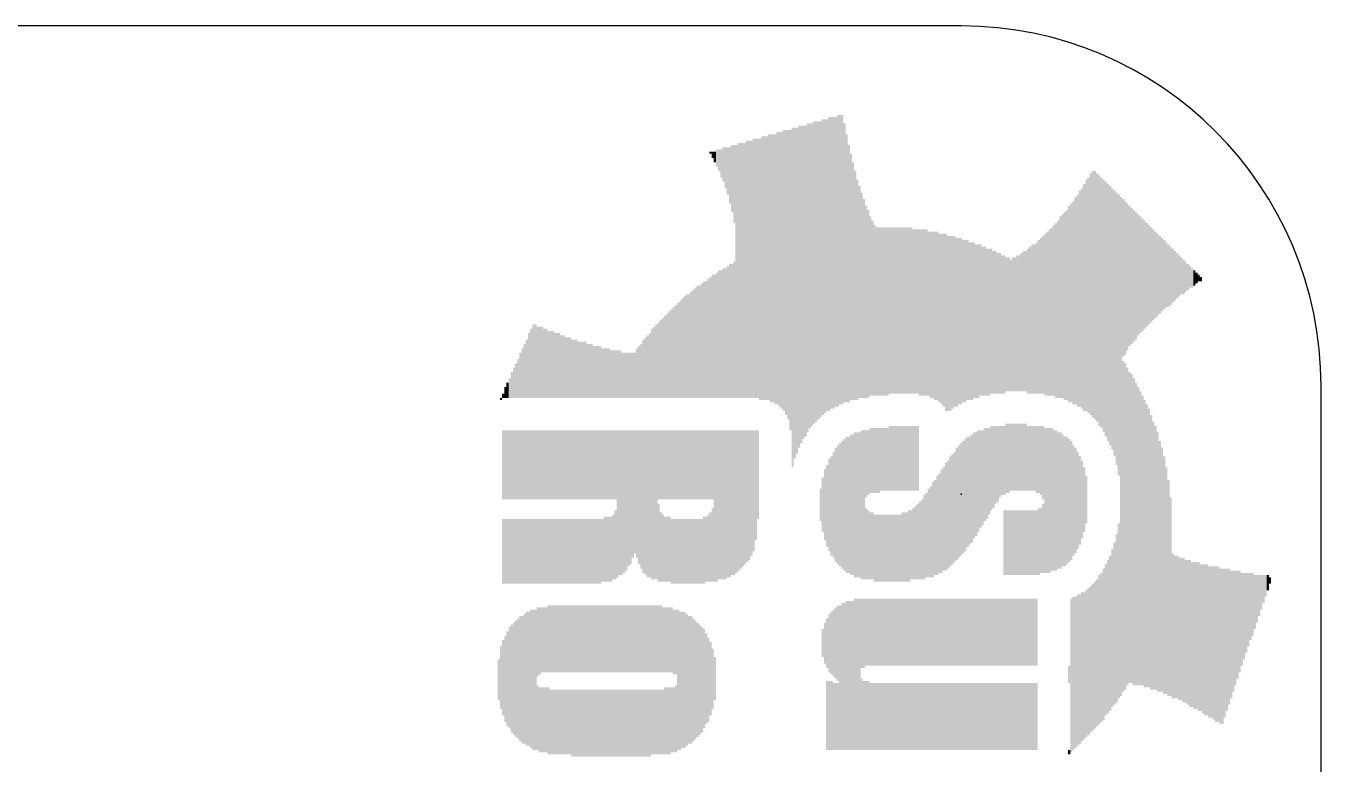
# Model space of a CAD drawing. Extents: x 0.03 to 1.48, y 0 to 0.8.
# Drawn here: x 1.1202 to 1.48, y 0.595 to 0.8 of the extents above; entities that cross this region are included whole.
import ezdxf

# ---------------------------------------------------------------- set-up
doc = ezdxf.new("R2010")
doc.units = 0
for name, color, linetype in [('20', 53, 'CONTINUOUS'), ('21', 7, 'CONTINUOUS'), ('23', 53, 'CONTINUOUS')]:
    doc.layers.add(name, color=color, linetype=linetype)

# ---------------------------------------------------------------- blocks, each defined once
blk = doc.blocks.new('RECT')
blk.add_solid([(-0.5, -0.5), (0.5, -0.5), (-0.5, 0.5), (0.5, 0.5)])

msp = doc.modelspace()

# ---------------------------------------------------------------- linework, layer by layer
at = {"layer": '20'}
for p, q in [((1.38, 0.8), (0.13, 0.8)), ((1.48, 0.1), (1.48, 0.7))]:
    msp.add_line(p, q, dxfattribs=at)
msp.add_arc((1.38, 0.7), 0.1, 0, 90, dxfattribs=at)
at = {"layer": '23'}
msp.add_point((1.38, 0.67), dxfattribs=at)

# ---------------------------------------------------------------- block references
at = {"layer": '21', "yscale": 0.0006, "rotation": 270}
for p, xscale in [((1.3392, 0.7315), 0.084), ((1.3398, 0.7318), 0.0834), ((1.3404, 0.7321), 0.0828), ((1.341, 0.7324), 0.0822), ((1.3416, 0.733), 0.0822), ((1.3422, 0.7333), 0.0816), ((1.3428, 0.7336), 0.081), ((1.3434, 0.7339), 0.0816), ((1.344, 0.7342), 0.081), ((1.3446, 0.7342), 0.081), ((1.3452, 0.7345), 0.0804), ((1.3458, 0.7348), 0.081), ((1.3464, 0.7351), 0.0804), ((1.347, 0.7351), 0.0804), ((1.3266, 0.733), 0.0738), ((1.3272, 0.7327), 0.0744), ((1.3278, 0.7327), 0.0744), ((1.3284, 0.7324), 0.075), ((1.329, 0.7327), 0.0756), ((1.3296, 0.7324), 0.0762), ((1.3302, 0.7321), 0.0768), ((1.3308, 0.7321), 0.078), ((1.3314, 0.7315), 0.0792), ((1.332, 0.7309), 0.0804), ((1.3326, 0.7294), 0.0834), ((1.3332, 0.7246), 0.0942), ((1.3338, 0.7258), 0.0918), ((1.3344, 0.7264), 0.0906), ((1.335, 0.7276), 0.0894), ((1.3356, 0.7282), 0.0882), ((1.3362, 0.7288), 0.087), ((1.3368, 0.7291), 0.0864), ((1.3374, 0.73), 0.0858), ((1.338, 0.7306), 0.0846), ((1.3386, 0.7309), 0.084), ((1.3476, 0.7342), 0.0774), ((1.3482, 0.7327), 0.0744), ((1.3164, 0.7576), 0.0186), ((1.317, 0.7561), 0.0216), ((1.3176, 0.7318), 0.0702), ((1.3182, 0.7321), 0.0708), ((1.3188, 0.7321), 0.0708), ((1.3194, 0.7321), 0.0708), ((1.32, 0.7321), 0.0708), ((1.3206, 0.7324), 0.0714), ((1.3212, 0.7324), 0.0714), ((1.3218, 0.7324), 0.0714), ((1.3224, 0.7327), 0.072), ((1.323, 0.7327), 0.072), ((1.3236, 0.7327), 0.072), ((1.3242, 0.7324), 0.0726), ((1.3248, 0.7327), 0.0732), ((1.3254, 0.7327), 0.0732), ((1.326, 0.7327), 0.0732), ((1.3488, 0.7312), 0.0714), ((1.3104, 0.7648), 0.0006), ((1.311, 0.7642), 0.0018), ((1.3116, 0.7636), 0.003), ((1.3122, 0.7633), 0.0048), ((1.3128, 0.7627), 0.006), ((1.3134, 0.7618), 0.0078), ((1.314, 0.7615), 0.0096), ((1.3146, 0.7606), 0.0114), ((1.3152, 0.7597), 0.0132), ((1.3158, 0.7585), 0.0156), ((1.3494, 0.7303), 0.0684), ((1.35, 0.7291), 0.066), ((1.3506, 0.7279), 0.0636), ((1.4166, 0.7255), 0.0684), ((1.4172, 0.7252), 0.069), ((1.3512, 0.7267), 0.0612), ((1.4142, 0.7246), 0.063), ((1.4148, 0.7252), 0.0642), ((1.4154, 0.7252), 0.0654), ((1.416, 0.7255), 0.0672), ((1.4178, 0.7246), 0.069), ((1.4184, 0.7237), 0.0696), ((1.419, 0.7231), 0.0696), ((1.4196, 0.7222), 0.0702), ((1.4202, 0.7213), 0.0708), ((1.4208, 0.7204), 0.0714), ((1.3518, 0.7261), 0.0588), ((1.3524, 0.7252), 0.057), ((1.4118, 0.7237), 0.0576), ((1.4124, 0.7237), 0.0588), ((1.413, 0.7243), 0.06), ((1.4136, 0.7243), 0.0612), ((1.4214, 0.7195), 0.072), ((1.422, 0.7186), 0.0726), ((1.4226, 0.7174), 0.0738), ((1.4232, 0.7159), 0.0756), ((1.4238, 0.7141), 0.078), ((1.4244, 0.6832), 0.1386), ((1.353, 0.7243), 0.0552), ((1.3536, 0.7234), 0.0534), ((1.3542, 0.7228), 0.0522), ((1.4094, 0.7225), 0.0528), ((1.41, 0.7228), 0.0546), ((1.4106, 0.7231), 0.0552), ((1.4112, 0.7231), 0.0564), ((1.425, 0.73), 0.0438), ((1.4256, 0.73), 0.0426), ((1.4262, 0.7303), 0.0408), ((1.4268, 0.7306), 0.039), ((1.4274, 0.7306), 0.0378), ((1.428, 0.7306), 0.0366), ((1.3548, 0.7222), 0.0498), ((1.3554, 0.7216), 0.0486), ((1.4064, 0.721), 0.0486), ((1.407, 0.7213), 0.0492), ((1.4076, 0.7219), 0.0504), ((1.4082, 0.7222), 0.051), ((1.4088, 0.7222), 0.0522), ((1.4286, 0.7306), 0.0354), ((1.4292, 0.7309), 0.0336), ((1.4298, 0.7309), 0.0324), ((1.4304, 0.7309), 0.0312), ((1.431, 0.7309), 0.03), ((1.4316, 0.7309), 0.0288), ((1.356, 0.721), 0.0474), ((1.3566, 0.7207), 0.0468), ((1.3572, 0.7207), 0.0468), ((1.3578, 0.7207), 0.0468), ((1.3584, 0.7207), 0.0468), ((1.359, 0.7207), 0.0468), ((1.3596, 0.7207), 0.0468), ((1.3602, 0.721), 0.0462), ((1.3608, 0.721), 0.0462), ((1.3614, 0.721), 0.0462), ((1.362, 0.721), 0.0462), ((1.3626, 0.721), 0.0462), ((1.3632, 0.721), 0.0462), ((1.3638, 0.721), 0.0462), ((1.3644, 0.721), 0.0462), ((1.365, 0.721), 0.0462), ((1.3656, 0.721), 0.0462), ((1.3662, 0.721), 0.0462), ((1.3668, 0.7207), 0.0456), ((1.3674, 0.7207), 0.0456), ((1.368, 0.7207), 0.0456), ((1.3686, 0.7204), 0.0462), ((1.3692, 0.7204), 0.0462), ((1.3698, 0.7204), 0.0462), ((1.3704, 0.7204), 0.0462), ((1.371, 0.7201), 0.0456), ((1.3716, 0.7198), 0.0462), ((1.3722, 0.7198), 0.0462), ((1.3728, 0.7195), 0.0468), ((1.3734, 0.7195), 0.0468), ((1.374, 0.7189), 0.0468), ((1.3746, 0.7186), 0.0474), ((1.3752, 0.7183), 0.048), ((1.3758, 0.7177), 0.0492), ((1.3764, 0.7174), 0.0486), ((1.377, 0.7174), 0.0486), ((1.3776, 0.7177), 0.048), ((1.3782, 0.718), 0.0474), ((1.4028, 0.7198), 0.0438), ((1.4034, 0.7198), 0.045), ((1.404, 0.7201), 0.0456), ((1.4046, 0.7204), 0.0462), ((1.4052, 0.7207), 0.0468), ((1.4058, 0.721), 0.0474), ((1.4322, 0.7309), 0.0276), ((1.4328, 0.7309), 0.0264), ((1.4334, 0.7309), 0.0252), ((1.434, 0.7309), 0.024), ((1.4346, 0.7309), 0.0228), ((1.4352, 0.7309), 0.0216), ((1.3788, 0.7177), 0.0468), ((1.3794, 0.718), 0.0462), ((1.38, 0.718), 0.0462), ((1.3806, 0.718), 0.045), ((1.3812, 0.718), 0.045), ((1.3818, 0.7183), 0.0444), ((1.3824, 0.718), 0.0438), ((1.383, 0.718), 0.0438), ((1.3836, 0.7183), 0.0432), ((1.3842, 0.718), 0.0426), ((1.3848, 0.718), 0.0426), ((1.3854, 0.7183), 0.042), ((1.386, 0.718), 0.0414), ((1.3866, 0.718), 0.0414), ((1.3872, 0.7177), 0.0408), ((1.3878, 0.7177), 0.0408), ((1.3884, 0.718), 0.0402), ((1.3986, 0.718), 0.0402), ((1.3992, 0.7183), 0.0408), ((1.3998, 0.7186), 0.0414), ((1.4004, 0.7186), 0.0414), ((1.401, 0.7189), 0.042), ((1.4016, 0.7192), 0.0426), ((1.4022, 0.7195), 0.0432), ((1.4358, 0.7309), 0.0204), ((1.4364, 0.7309), 0.0192), ((1.437, 0.7309), 0.018), ((1.4376, 0.7306), 0.0174), ((1.4382, 0.7306), 0.0162), ((1.4388, 0.7306), 0.015), ((1.317, 0.7156), 0.0378), ((1.389, 0.7177), 0.0396), ((1.3896, 0.7177), 0.0396), ((1.3902, 0.7174), 0.039), ((1.3908, 0.7174), 0.039), ((1.3914, 0.7171), 0.0384), ((1.392, 0.7171), 0.0384), ((1.3926, 0.7171), 0.0372), ((1.3932, 0.7171), 0.0372), ((1.3938, 0.7168), 0.0366), ((1.3944, 0.7171), 0.0372), ((1.395, 0.7171), 0.0372), ((1.3956, 0.7174), 0.0378), ((1.3962, 0.7174), 0.0378), ((1.3968, 0.7177), 0.0384), ((1.3974, 0.718), 0.039), ((1.398, 0.718), 0.039), ((1.4394, 0.7306), 0.0138), ((1.44, 0.7306), 0.0126), ((1.4406, 0.7306), 0.0114), ((1.4412, 0.7306), 0.0102), ((1.4418, 0.7303), 0.0096), ((1.4424, 0.7303), 0.0084), ((1.311, 0.7138), 0.0342), ((1.3116, 0.7138), 0.0342), ((1.3122, 0.7141), 0.0348), ((1.3128, 0.7144), 0.0354), ((1.3134, 0.7144), 0.0354), ((1.314, 0.7147), 0.036), ((1.3146, 0.7147), 0.036), ((1.3152, 0.715), 0.0366), ((1.3158, 0.7153), 0.0372), ((1.3164, 0.7153), 0.0372), ((1.443, 0.7303), 0.0072), ((1.4436, 0.7303), 0.006), ((1.4442, 0.73), 0.0054), ((1.4448, 0.73), 0.0042), ((1.4454, 0.73), 0.003), ((1.446, 0.73), 0.0018), ((1.3062, 0.712), 0.0306), ((1.3068, 0.7123), 0.0312), ((1.3074, 0.7123), 0.0312), ((1.308, 0.7126), 0.0318), ((1.3086, 0.7129), 0.0324), ((1.3092, 0.7129), 0.0324), ((1.3098, 0.7132), 0.033), ((1.3104, 0.7135), 0.0336), ((1.4466, 0.7297), 0.0012), ((1.302, 0.7102), 0.027), ((1.3026, 0.7105), 0.0276), ((1.3032, 0.7108), 0.0282), ((1.3038, 0.7111), 0.0288), ((1.3044, 0.7111), 0.0288), ((1.305, 0.7114), 0.0294), ((1.3056, 0.7117), 0.03), ((1.2984, 0.7084), 0.0234), ((1.299, 0.7087), 0.024), ((1.2996, 0.709), 0.0246), ((1.3002, 0.7093), 0.0252), ((1.3008, 0.7096), 0.0258), ((1.3014, 0.7099), 0.0264), ((1.2612, 0.7069), 0.0204), ((1.2618, 0.7069), 0.0204), ((1.2624, 0.7066), 0.0198), ((1.263, 0.7066), 0.0198), ((1.2636, 0.7066), 0.0198), ((1.2948, 0.7066), 0.0198), ((1.2954, 0.7069), 0.0204), ((1.296, 0.7072), 0.021), ((1.2966, 0.7075), 0.0216), ((1.2972, 0.7078), 0.0222), ((1.2978, 0.7081), 0.0228), ((1.2594, 0.7048), 0.0162), ((1.26, 0.7057), 0.018), ((1.2606, 0.7063), 0.0192), ((1.2642, 0.7063), 0.0192), ((1.2648, 0.7063), 0.0192), ((1.2654, 0.706), 0.0186), ((1.266, 0.706), 0.0186), ((1.2666, 0.706), 0.0186), ((1.2672, 0.7057), 0.018), ((1.2678, 0.7057), 0.018), ((1.2684, 0.7057), 0.018), ((1.269, 0.7054), 0.0174), ((1.2696, 0.7054), 0.0174), ((1.2702, 0.7051), 0.0168), ((1.2708, 0.7051), 0.0168), ((1.2714, 0.7051), 0.0168), ((1.272, 0.7048), 0.0162), ((1.2726, 0.7048), 0.0162), ((1.2732, 0.7048), 0.0162), ((1.2918, 0.7048), 0.0162), ((1.2924, 0.7051), 0.0168), ((1.293, 0.7054), 0.0174), ((1.2936, 0.7057), 0.018), ((1.2942, 0.7063), 0.0192), ((1.2576, 0.703), 0.0126), ((1.2582, 0.7036), 0.0138), ((1.2588, 0.7042), 0.015), ((1.2738, 0.7045), 0.0156), ((1.2744, 0.7045), 0.0156), ((1.275, 0.7045), 0.0156), ((1.2756, 0.7045), 0.0156), ((1.2762, 0.7042), 0.015), ((1.2768, 0.7042), 0.015), ((1.2774, 0.7042), 0.015), ((1.278, 0.7039), 0.0144), ((1.2786, 0.7039), 0.0144), ((1.2792, 0.7039), 0.0144), ((1.2798, 0.7039), 0.0144), ((1.2804, 0.7036), 0.0138), ((1.281, 0.7036), 0.0138), ((1.2816, 0.7036), 0.0138), ((1.2822, 0.7036), 0.0138), ((1.2828, 0.7033), 0.0132), ((1.2834, 0.7033), 0.0132), ((1.284, 0.7033), 0.0132), ((1.2846, 0.7033), 0.0132), ((1.2852, 0.7033), 0.0132), ((1.2858, 0.703), 0.0126), ((1.2864, 0.703), 0.0126), ((1.287, 0.703), 0.0126), ((1.2876, 0.703), 0.0126), ((1.2882, 0.703), 0.0126), ((1.2888, 0.703), 0.0126), ((1.2894, 0.703), 0.0126), ((1.29, 0.7036), 0.0138), ((1.2906, 0.7039), 0.0144), ((1.2912, 0.7042), 0.015), ((1.2564, 0.7015), 0.0096), ((1.257, 0.7021), 0.0108), ((1.425, 0.661), 0.0918), ((1.4256, 0.661), 0.0906), ((1.2546, 0.6994), 0.0054), ((1.2552, 0.7003), 0.0072), ((1.2558, 0.7009), 0.0084), ((1.4262, 0.661), 0.0882), ((1.4268, 0.6607), 0.0864), ((1.4274, 0.6604), 0.0858), ((1.428, 0.6595), 0.0852), ((1.2534, 0.6982), 0.003), ((1.254, 0.6988), 0.0042), ((1.4286, 0.6589), 0.084), ((1.4292, 0.6583), 0.0828), ((1.4298, 0.6577), 0.0816), ((1.2522, 0.6964), 0.0006), ((1.2528, 0.6973), 0.0012), ((1.4304, 0.6571), 0.0804), ((1.431, 0.6562), 0.0798), ((1.4316, 0.6556), 0.0786), ((1.4322, 0.655), 0.0774), ((1.4328, 0.6538), 0.0762), ((1.2528, 0.6781), 0.0192), ((1.2534, 0.6781), 0.0192), ((1.254, 0.6781), 0.0192), ((1.2546, 0.6781), 0.0192), ((1.2552, 0.6781), 0.0192), ((1.2558, 0.6781), 0.0192), ((1.2564, 0.6781), 0.0192), ((1.257, 0.6781), 0.0192), ((1.2576, 0.6781), 0.0192), ((1.2582, 0.6781), 0.0192), ((1.2588, 0.6781), 0.0192), ((1.2594, 0.6781), 0.0192), ((1.26, 0.6781), 0.0192), ((1.2606, 0.6781), 0.0192), ((1.2612, 0.6781), 0.0192), ((1.2618, 0.6781), 0.0192), ((1.2624, 0.6781), 0.0192), ((1.263, 0.6781), 0.0192), ((1.2636, 0.6781), 0.0192), ((1.2642, 0.6781), 0.0192), ((1.2648, 0.6781), 0.0192), ((1.2654, 0.6781), 0.0192), ((1.266, 0.6781), 0.0192), ((1.2666, 0.6781), 0.0192), ((1.2672, 0.6781), 0.0192), ((1.2678, 0.6781), 0.0192), ((1.2684, 0.6781), 0.0192), ((1.269, 0.6781), 0.0192), ((1.2696, 0.6781), 0.0192), ((1.2702, 0.6781), 0.0192), ((1.2708, 0.6781), 0.0192), ((1.2714, 0.6781), 0.0192), ((1.272, 0.6781), 0.0192), ((1.2726, 0.6781), 0.0192), ((1.2732, 0.6781), 0.0192), ((1.2738, 0.6781), 0.0192), ((1.2744, 0.6781), 0.0192), ((1.275, 0.6781), 0.0192), ((1.2756, 0.6781), 0.0192), ((1.2762, 0.6781), 0.0192), ((1.2768, 0.6781), 0.0192), ((1.2774, 0.6781), 0.0192), ((1.278, 0.6781), 0.0192), ((1.2786, 0.6781), 0.0192), ((1.2792, 0.6781), 0.0192), ((1.2798, 0.6781), 0.0192), ((1.2804, 0.6781), 0.0192), ((1.281, 0.6781), 0.0192), ((1.2816, 0.6781), 0.0192), ((1.2822, 0.6781), 0.0192), ((1.2828, 0.6781), 0.0192), ((1.2834, 0.6781), 0.0192), ((1.284, 0.6781), 0.0192), ((1.2846, 0.6673), 0.0408), ((1.2852, 0.6676), 0.0402), ((1.2858, 0.6676), 0.0402), ((1.2864, 0.6679), 0.0396), ((1.287, 0.6682), 0.039), ((1.2876, 0.6688), 0.0378), ((1.2882, 0.6691), 0.0372), ((1.2888, 0.67), 0.0354), ((1.2894, 0.6706), 0.0342), ((1.29, 0.67), 0.0354), ((1.2906, 0.6691), 0.0372), ((1.2912, 0.6685), 0.0384), ((1.2918, 0.6679), 0.0396), ((1.2924, 0.6676), 0.0402), ((1.293, 0.6673), 0.0408), ((1.2936, 0.6673), 0.0408), ((1.2942, 0.667), 0.0414), ((1.2948, 0.667), 0.0414), ((1.2954, 0.667), 0.0414), ((1.296, 0.6781), 0.0192), ((1.2966, 0.6781), 0.0192), ((1.2972, 0.6781), 0.0192), ((1.2978, 0.6781), 0.0192), ((1.2984, 0.6781), 0.0192), ((1.299, 0.6781), 0.0192), ((1.2996, 0.6781), 0.0192), ((1.3002, 0.6781), 0.0192), ((1.3008, 0.6781), 0.0192), ((1.3014, 0.6781), 0.0192), ((1.302, 0.6781), 0.0192), ((1.3026, 0.6781), 0.0192), ((1.3032, 0.6781), 0.0192), ((1.3038, 0.6781), 0.0192), ((1.3044, 0.6781), 0.0192), ((1.305, 0.6781), 0.0192), ((1.3056, 0.6781), 0.0192), ((1.3062, 0.6781), 0.0192), ((1.3068, 0.6781), 0.0192), ((1.3074, 0.6781), 0.0192), ((1.308, 0.6781), 0.0192), ((1.3086, 0.6781), 0.0192), ((1.3092, 0.6781), 0.0192), ((1.3098, 0.6781), 0.0192), ((1.3104, 0.6781), 0.0192), ((1.311, 0.6781), 0.0192), ((1.3116, 0.6667), 0.042), ((1.3122, 0.6667), 0.042), ((1.3128, 0.667), 0.0414), ((1.3134, 0.667), 0.0414), ((1.314, 0.667), 0.0414), ((1.3146, 0.667), 0.0414), ((1.3152, 0.6673), 0.0408), ((1.3158, 0.6673), 0.0408), ((1.3164, 0.6676), 0.0402), ((1.317, 0.6676), 0.0402), ((1.3176, 0.6679), 0.0396), ((1.3182, 0.6682), 0.039), ((1.3188, 0.6685), 0.0384), ((1.3194, 0.6688), 0.0378), ((1.32, 0.6691), 0.0372), ((1.3206, 0.6694), 0.0366), ((1.3212, 0.6697), 0.036), ((1.3218, 0.6703), 0.0348), ((1.3224, 0.6709), 0.0336), ((1.323, 0.6724), 0.0306), ((1.3236, 0.6754), 0.0246), ((1.3524, 0.667), 0.0414), ((1.353, 0.667), 0.0414), ((1.3536, 0.6784), 0.0186), ((1.3542, 0.6787), 0.018), ((1.3548, 0.6793), 0.018), ((1.3554, 0.6793), 0.018), ((1.356, 0.6793), 0.018), ((1.3566, 0.6793), 0.018), ((1.3572, 0.6793), 0.018), ((1.3578, 0.6796), 0.0174), ((1.3584, 0.6796), 0.0174), ((1.359, 0.6796), 0.0174), ((1.3596, 0.6796), 0.0174), ((1.3602, 0.6799), 0.018), ((1.3608, 0.6799), 0.018), ((1.3614, 0.6799), 0.018), ((1.362, 0.6799), 0.018), ((1.3626, 0.6799), 0.018), ((1.3632, 0.6799), 0.018), ((1.3638, 0.6799), 0.018), ((1.3644, 0.6799), 0.018), ((1.365, 0.6799), 0.018), ((1.3656, 0.6799), 0.018), ((1.3662, 0.6799), 0.018), ((1.3668, 0.6799), 0.018), ((1.3674, 0.6799), 0.018), ((1.368, 0.6799), 0.018), ((1.3848, 0.6736), 0.0282), ((1.3854, 0.6742), 0.027), ((1.386, 0.6745), 0.0264), ((1.3866, 0.6754), 0.0258), ((1.3872, 0.6757), 0.0252), ((1.3878, 0.6763), 0.024), ((1.3884, 0.6772), 0.0234), ((1.389, 0.6775), 0.0228), ((1.3896, 0.6781), 0.0216), ((1.3902, 0.6784), 0.021), ((1.3908, 0.679), 0.0198), ((1.3914, 0.6793), 0.0192), ((1.392, 0.6793), 0.0192), ((1.3926, 0.6799), 0.0192), ((1.3932, 0.6799), 0.0192), ((1.3938, 0.6802), 0.0186), ((1.3944, 0.6802), 0.0186), ((1.395, 0.6802), 0.0186), ((1.3956, 0.6802), 0.0186), ((1.3962, 0.6802), 0.0186), ((1.3968, 0.6802), 0.0186), ((1.3974, 0.6802), 0.0186), ((1.398, 0.6802), 0.0186), ((1.3986, 0.6799), 0.018), ((1.3992, 0.6799), 0.018), ((1.3998, 0.6799), 0.018), ((1.4004, 0.6799), 0.018), ((1.401, 0.6796), 0.0186), ((1.4016, 0.6796), 0.0186), ((1.4022, 0.6793), 0.0192), ((1.4028, 0.6787), 0.0204), ((1.4034, 0.6682), 0.0402), ((1.404, 0.6682), 0.0402), ((1.4046, 0.6682), 0.0402), ((1.4052, 0.6685), 0.0396), ((1.4058, 0.6682), 0.039), ((1.4064, 0.6682), 0.039), ((1.4334, 0.6529), 0.0744), ((1.434, 0.6523), 0.0732), ((1.3464, 0.667), 0.0342), ((1.347, 0.667), 0.0354), ((1.3476, 0.667), 0.0366), ((1.3482, 0.667), 0.0378), ((1.3488, 0.667), 0.0378), ((1.3494, 0.667), 0.039), ((1.35, 0.667), 0.039), ((1.3506, 0.667), 0.0402), ((1.3512, 0.667), 0.0402), ((1.3518, 0.667), 0.0402), ((1.38, 0.6685), 0.0312), ((1.3806, 0.6691), 0.0312), ((1.3812, 0.6697), 0.0312), ((1.3818, 0.6706), 0.0306), ((1.3824, 0.6709), 0.03), ((1.383, 0.6715), 0.03), ((1.3836, 0.6724), 0.0294), ((1.3842, 0.6727), 0.0288), ((1.407, 0.6682), 0.0378), ((1.4076, 0.6682), 0.0378), ((1.4082, 0.6682), 0.0366), ((1.4088, 0.6679), 0.036), ((1.4094, 0.6682), 0.0354), ((1.41, 0.6682), 0.0342), ((1.4106, 0.6682), 0.033), ((1.4346, 0.6511), 0.072), ((1.4352, 0.6499), 0.0696), ((1.344, 0.6667), 0.0276), ((1.3446, 0.667), 0.0294), ((1.3452, 0.667), 0.0318), ((1.3458, 0.667), 0.033), ((1.377, 0.6652), 0.0306), ((1.3776, 0.6658), 0.0306), ((1.3782, 0.6664), 0.0306), ((1.3788, 0.6673), 0.0312), ((1.3794, 0.6679), 0.0312), ((1.4112, 0.6682), 0.0306), ((1.4118, 0.6682), 0.0294), ((1.4124, 0.6682), 0.027), ((1.413, 0.6682), 0.0246), ((1.4358, 0.649), 0.0678), ((1.4364, 0.6475), 0.066), ((1.3422, 0.667), 0.0198), ((1.3428, 0.6667), 0.0228), ((1.3434, 0.667), 0.0258), ((1.3746, 0.6625), 0.0288), ((1.3752, 0.6631), 0.0288), ((1.3758, 0.6637), 0.03), ((1.3764, 0.6643), 0.03), ((1.4136, 0.6685), 0.0216), ((1.4142, 0.6685), 0.018), ((1.437, 0.646), 0.063), ((1.3416, 0.667), 0.015), ((1.3722, 0.6601), 0.0264), ((1.3728, 0.6607), 0.0264), ((1.3734, 0.6613), 0.0276), ((1.374, 0.6619), 0.0276), ((1.4148, 0.6685), 0.0132), ((1.4376, 0.6439), 0.06), ((1.341, 0.667), 0.009), ((1.3698, 0.658), 0.0234), ((1.3704, 0.6586), 0.0234), ((1.371, 0.6592), 0.0246), ((1.3716, 0.6595), 0.0252), ((1.296, 0.6565), 0.0216), ((1.311, 0.6559), 0.0204), ((1.3536, 0.6562), 0.0198), ((1.3668, 0.6562), 0.0198), ((1.3674, 0.6565), 0.0204), ((1.368, 0.6568), 0.021), ((1.3686, 0.6571), 0.0216), ((1.3692, 0.6574), 0.0222), ((1.4016, 0.6568), 0.0186), ((1.4022, 0.6571), 0.018), ((1.4028, 0.6577), 0.0192), ((1.4382, 0.6415), 0.0552), ((1.2528, 0.6541), 0.018), ((1.2534, 0.6541), 0.018), ((1.254, 0.6541), 0.018), ((1.2546, 0.6541), 0.018), ((1.2552, 0.6541), 0.018), ((1.2558, 0.6541), 0.018), ((1.2564, 0.6541), 0.018), ((1.257, 0.6541), 0.018), ((1.2576, 0.6541), 0.018), ((1.2582, 0.6541), 0.018), ((1.2588, 0.6541), 0.018), ((1.2594, 0.6541), 0.018), ((1.26, 0.6541), 0.018), ((1.2606, 0.6541), 0.018), ((1.2612, 0.6541), 0.018), ((1.2618, 0.6541), 0.018), ((1.2624, 0.6541), 0.018), ((1.263, 0.6541), 0.018), ((1.2636, 0.6541), 0.018), ((1.2642, 0.6541), 0.018), ((1.2648, 0.6541), 0.018), ((1.2654, 0.6541), 0.018), ((1.266, 0.6541), 0.018), ((1.2666, 0.6541), 0.018), ((1.2672, 0.6541), 0.018), ((1.2678, 0.6541), 0.018), ((1.2684, 0.6541), 0.018), ((1.269, 0.6541), 0.018), ((1.2696, 0.6541), 0.018), ((1.2702, 0.6541), 0.018), ((1.2708, 0.6541), 0.018), ((1.2714, 0.6541), 0.018), ((1.272, 0.6541), 0.018), ((1.2726, 0.6541), 0.018), ((1.2732, 0.6541), 0.018), ((1.2738, 0.6541), 0.018), ((1.2744, 0.6541), 0.018), ((1.275, 0.6541), 0.018), ((1.2756, 0.6541), 0.018), ((1.2762, 0.6541), 0.018), ((1.2768, 0.6541), 0.018), ((1.2774, 0.6541), 0.018), ((1.278, 0.6541), 0.018), ((1.2786, 0.6541), 0.018), ((1.2792, 0.6541), 0.018), ((1.2798, 0.6541), 0.018), ((1.2804, 0.6544), 0.0174), ((1.281, 0.6547), 0.018), ((1.2816, 0.6547), 0.018), ((1.2822, 0.6547), 0.018), ((1.2828, 0.6547), 0.018), ((1.2834, 0.6553), 0.018), ((1.284, 0.6559), 0.0192), ((1.2966, 0.6553), 0.0192), ((1.2972, 0.655), 0.0186), ((1.2978, 0.6547), 0.018), ((1.2984, 0.6547), 0.018), ((1.299, 0.6547), 0.018), ((1.2996, 0.6541), 0.018), ((1.3002, 0.6541), 0.018), ((1.3008, 0.6541), 0.018), ((1.3014, 0.6541), 0.018), ((1.302, 0.6541), 0.018), ((1.3026, 0.6541), 0.018), ((1.3032, 0.6541), 0.018), ((1.3038, 0.6541), 0.018), ((1.3044, 0.6541), 0.018), ((1.305, 0.6541), 0.018), ((1.3056, 0.6541), 0.018), ((1.3062, 0.6541), 0.018), ((1.3068, 0.6541), 0.018), ((1.3074, 0.6541), 0.018), ((1.308, 0.6541), 0.018), ((1.3086, 0.6544), 0.0186), ((1.3092, 0.6547), 0.018), ((1.3098, 0.655), 0.0186), ((1.3104, 0.6553), 0.0192), ((1.3542, 0.6559), 0.0192), ((1.3548, 0.6556), 0.0186), ((1.3554, 0.6556), 0.0186), ((1.356, 0.655), 0.0186), ((1.3566, 0.655), 0.0186), ((1.3572, 0.655), 0.0186), ((1.3578, 0.655), 0.0186), ((1.3584, 0.655), 0.0186), ((1.359, 0.655), 0.0186), ((1.3596, 0.655), 0.0186), ((1.3602, 0.655), 0.0186), ((1.3608, 0.655), 0.0186), ((1.3614, 0.655), 0.0186), ((1.362, 0.655), 0.0186), ((1.3626, 0.655), 0.0186), ((1.3632, 0.655), 0.0186), ((1.3638, 0.6553), 0.0192), ((1.3644, 0.6553), 0.0192), ((1.365, 0.6553), 0.0192), ((1.3656, 0.6556), 0.0198), ((1.3662, 0.6559), 0.0192), ((1.392, 0.6565), 0.018), ((1.3926, 0.6565), 0.018), ((1.3932, 0.6565), 0.018), ((1.3938, 0.6565), 0.018), ((1.3944, 0.6565), 0.018), ((1.395, 0.6565), 0.018), ((1.3956, 0.6565), 0.018), ((1.3962, 0.6565), 0.018), ((1.3968, 0.6565), 0.018), ((1.3974, 0.6565), 0.018), ((1.398, 0.6565), 0.018), ((1.3986, 0.6565), 0.018), ((1.3992, 0.6565), 0.018), ((1.3998, 0.6565), 0.018), ((1.4004, 0.6565), 0.018), ((1.401, 0.6565), 0.018), ((1.4232, 0.6355), 0.0468), ((1.4238, 0.6376), 0.0486), ((1.4226, 0.634), 0.045), ((1.4208, 0.6304), 0.0426), ((1.4214, 0.6313), 0.0432), ((1.422, 0.6328), 0.0438), ((1.4388, 0.6334), 0.0402), ((1.4394, 0.6331), 0.0396), ((1.44, 0.6331), 0.0396), ((1.4406, 0.6325), 0.0396), ((1.4412, 0.6325), 0.0396), ((1.4418, 0.6322), 0.0402), ((1.4424, 0.6319), 0.0396), ((1.443, 0.6316), 0.0402), ((1.4436, 0.6313), 0.0408), ((1.419, 0.6274), 0.0414), ((1.4196, 0.6283), 0.042), ((1.4202, 0.6295), 0.042), ((1.4442, 0.631), 0.0402), ((1.4448, 0.6307), 0.0408), ((1.4454, 0.6307), 0.0408), ((1.446, 0.6304), 0.0414), ((1.4466, 0.6301), 0.0408), ((1.4472, 0.6298), 0.0414), ((1.4478, 0.6295), 0.042), ((1.4484, 0.6295), 0.042), ((1.449, 0.6289), 0.042), ((1.4496, 0.6289), 0.042), ((1.4502, 0.6286), 0.0426), ((1.4508, 0.6283), 0.0432), ((1.4514, 0.6283), 0.0432), ((1.452, 0.6277), 0.0432), ((1.4526, 0.6277), 0.0432), ((1.4532, 0.6286), 0.0414), ((1.4538, 0.6295), 0.0396), ((1.4544, 0.6304), 0.0378), ((1.455, 0.631), 0.0354), ((1.4556, 0.6319), 0.0336), ((1.4562, 0.6328), 0.0318), ((1.4568, 0.6337), 0.03), ((1.4574, 0.6346), 0.0282), ((1.458, 0.6352), 0.0258), ((1.4586, 0.6361), 0.024), ((1.4592, 0.637), 0.0222), ((1.4598, 0.6379), 0.0204), ((1.4604, 0.6388), 0.0186), ((1.461, 0.6394), 0.0174), ((1.416, 0.6241), 0.0408), ((1.4166, 0.6247), 0.0408), ((1.4172, 0.6253), 0.0408), ((1.4178, 0.6259), 0.0408), ((1.4184, 0.6268), 0.0414), ((1.4616, 0.64), 0.015), ((1.4622, 0.6409), 0.0132), ((1.4628, 0.6418), 0.0114), ((1.4634, 0.6427), 0.0096), ((1.464, 0.6436), 0.0078), ((1.4646, 0.6445), 0.006), ((1.4652, 0.6454), 0.0042), ((1.4658, 0.646), 0.0018), ((1.3506, 0.6199), 0.042), ((1.3512, 0.6199), 0.042), ((1.3518, 0.6199), 0.042), ((1.3524, 0.6313), 0.0192), ((1.353, 0.6313), 0.0192), ((1.3536, 0.6316), 0.0186), ((1.3542, 0.6316), 0.0186), ((1.3548, 0.6316), 0.0186), ((1.3554, 0.6316), 0.0186), ((1.356, 0.6316), 0.0186), ((1.3566, 0.6316), 0.0186), ((1.3572, 0.6316), 0.0186), ((1.3578, 0.6316), 0.0186), ((1.3584, 0.6316), 0.0186), ((1.359, 0.6316), 0.0186), ((1.3596, 0.6316), 0.0186), ((1.3602, 0.6316), 0.0186), ((1.3608, 0.6316), 0.0186), ((1.3614, 0.6316), 0.0186), ((1.362, 0.6316), 0.0186), ((1.3626, 0.6316), 0.0186), ((1.3632, 0.6316), 0.0186), ((1.3638, 0.6316), 0.0186), ((1.3644, 0.6316), 0.0186), ((1.365, 0.6316), 0.0186), ((1.3656, 0.6316), 0.0186), ((1.3662, 0.6316), 0.0186), ((1.3668, 0.6316), 0.0186), ((1.3674, 0.6316), 0.0186), ((1.368, 0.6316), 0.0186), ((1.3686, 0.6316), 0.0186), ((1.3692, 0.6316), 0.0186), ((1.3698, 0.6316), 0.0186), ((1.3704, 0.6316), 0.0186), ((1.371, 0.6316), 0.0186), ((1.3716, 0.6316), 0.0186), ((1.3722, 0.6316), 0.0186), ((1.3728, 0.6316), 0.0186), ((1.3734, 0.6316), 0.0186), ((1.374, 0.6316), 0.0186), ((1.3746, 0.6316), 0.0186), ((1.3752, 0.6316), 0.0186), ((1.3758, 0.6316), 0.0186), ((1.3764, 0.6316), 0.0186), ((1.377, 0.6316), 0.0186), ((1.3776, 0.6316), 0.0186), ((1.3782, 0.6316), 0.0186), ((1.3788, 0.6316), 0.0186), ((1.3794, 0.6316), 0.0186), ((1.38, 0.6316), 0.0186), ((1.3806, 0.6316), 0.0186), ((1.3812, 0.6316), 0.0186), ((1.3818, 0.6316), 0.0186), ((1.3824, 0.6316), 0.0186), ((1.383, 0.6316), 0.0186), ((1.3836, 0.6316), 0.0186), ((1.3842, 0.6316), 0.0186), ((1.3848, 0.6316), 0.0186), ((1.3854, 0.6316), 0.0186), ((1.386, 0.6316), 0.0186), ((1.3866, 0.6316), 0.0186), ((1.3872, 0.6316), 0.0186), ((1.3878, 0.6316), 0.0186), ((1.3884, 0.6316), 0.0186), ((1.389, 0.6316), 0.0186), ((1.3896, 0.6316), 0.0186), ((1.3902, 0.6316), 0.0186), ((1.3908, 0.6316), 0.0186), ((1.3914, 0.6316), 0.0186), ((1.392, 0.6316), 0.0186), ((1.3926, 0.6316), 0.0186), ((1.3932, 0.6316), 0.0186), ((1.3938, 0.6316), 0.0186), ((1.3944, 0.6316), 0.0186), ((1.395, 0.6316), 0.0186), ((1.3956, 0.6316), 0.0186), ((1.3962, 0.6316), 0.0186), ((1.3968, 0.6316), 0.0186), ((1.3974, 0.6316), 0.0186), ((1.398, 0.6316), 0.0186), ((1.3986, 0.6316), 0.0186), ((1.3992, 0.6316), 0.0186), ((1.3998, 0.6316), 0.0186), ((1.4004, 0.6316), 0.0186), ((1.401, 0.6316), 0.0186), ((1.4106, 0.6196), 0.0426), ((1.4112, 0.6202), 0.0426), ((1.4118, 0.6205), 0.042), ((1.4124, 0.6211), 0.042), ((1.413, 0.6214), 0.0414), ((1.4136, 0.622), 0.0414), ((1.4142, 0.6223), 0.0408), ((1.4148, 0.6229), 0.0408), ((1.4154, 0.6235), 0.0408), ((1.2594, 0.6187), 0.0372), ((1.26, 0.6187), 0.0372), ((1.2606, 0.6187), 0.0384), ((1.2612, 0.6184), 0.039), ((1.2618, 0.6184), 0.039), ((1.2624, 0.6289), 0.0192), ((1.263, 0.6292), 0.0186), ((1.2636, 0.6295), 0.018), ((1.2642, 0.6295), 0.018), ((1.2648, 0.6295), 0.018), ((1.2654, 0.6298), 0.0186), ((1.266, 0.6298), 0.0186), ((1.2666, 0.6298), 0.0186), ((1.2672, 0.6298), 0.0186), ((1.2678, 0.6298), 0.0186), ((1.2684, 0.6298), 0.0186), ((1.269, 0.6298), 0.0186), ((1.2696, 0.6298), 0.0186), ((1.2702, 0.6298), 0.0186), ((1.2708, 0.6298), 0.0186), ((1.2714, 0.6298), 0.0186), ((1.272, 0.6298), 0.0186), ((1.2726, 0.6298), 0.0186), ((1.2732, 0.6298), 0.0186), ((1.2738, 0.6298), 0.0186), ((1.2744, 0.6298), 0.0186), ((1.275, 0.6298), 0.0186), ((1.2756, 0.6298), 0.0186), ((1.2762, 0.6298), 0.0186), ((1.2768, 0.6298), 0.0186), ((1.2774, 0.6298), 0.0186), ((1.278, 0.6298), 0.0186), ((1.2786, 0.6298), 0.0186), ((1.2792, 0.6298), 0.0186), ((1.2798, 0.6298), 0.0186), ((1.2804, 0.6298), 0.0186), ((1.281, 0.6298), 0.0186), ((1.2816, 0.6298), 0.0186), ((1.2822, 0.6298), 0.0186), ((1.2828, 0.6298), 0.0186), ((1.2834, 0.6298), 0.0186), ((1.284, 0.6298), 0.0186), ((1.2846, 0.6298), 0.0186), ((1.2852, 0.6298), 0.0186), ((1.2858, 0.6298), 0.0186), ((1.2864, 0.6298), 0.0186), ((1.287, 0.6298), 0.0186), ((1.2876, 0.6298), 0.0186), ((1.2882, 0.6298), 0.0186), ((1.2888, 0.6298), 0.0186), ((1.2894, 0.6298), 0.0186), ((1.29, 0.6298), 0.0186), ((1.2906, 0.6298), 0.0186), ((1.2912, 0.6298), 0.0186), ((1.2918, 0.6298), 0.0186), ((1.2924, 0.6298), 0.0186), ((1.293, 0.6298), 0.0186), ((1.2936, 0.6298), 0.0186), ((1.2942, 0.6298), 0.0186), ((1.2948, 0.6298), 0.0186), ((1.2954, 0.6298), 0.0186), ((1.296, 0.6298), 0.0186), ((1.2966, 0.6298), 0.0186), ((1.2972, 0.6295), 0.018), ((1.2978, 0.6295), 0.018), ((1.2984, 0.6295), 0.018), ((1.299, 0.6295), 0.018), ((1.2996, 0.6295), 0.018), ((1.3002, 0.6289), 0.018), ((1.3008, 0.6289), 0.018), ((1.3014, 0.6184), 0.039), ((1.302, 0.6181), 0.0384), ((1.3026, 0.6184), 0.0378), ((1.3032, 0.6184), 0.0378), ((1.344, 0.6286), 0.0174), ((1.3446, 0.6286), 0.0186), ((1.3452, 0.6286), 0.0198), ((1.3458, 0.6286), 0.021), ((1.3464, 0.619), 0.0402), ((1.347, 0.6193), 0.0408), ((1.3476, 0.6193), 0.0408), ((1.3482, 0.6196), 0.0414), ((1.3488, 0.6196), 0.0414), ((1.3494, 0.6196), 0.0414), ((1.35, 0.6196), 0.0414), ((1.2552, 0.6187), 0.03), ((1.2558, 0.6187), 0.0312), ((1.2564, 0.6187), 0.0324), ((1.257, 0.6187), 0.0336), ((1.2576, 0.6187), 0.0348), ((1.2582, 0.6184), 0.0354), ((1.2588, 0.6187), 0.036), ((1.3038, 0.6184), 0.0366), ((1.3044, 0.6184), 0.0354), ((1.305, 0.6184), 0.0354), ((1.3056, 0.6184), 0.0342), ((1.3062, 0.6184), 0.033), ((1.3068, 0.6184), 0.0318), ((1.3074, 0.6184), 0.0306), ((1.3422, 0.6286), 0.0114), ((1.3428, 0.6286), 0.0138), ((1.3434, 0.6286), 0.0162), ((1.2534, 0.6187), 0.024), ((1.254, 0.6187), 0.0264), ((1.2546, 0.619), 0.0282), ((1.308, 0.6184), 0.0294), ((1.3086, 0.6187), 0.0276), ((1.3092, 0.6187), 0.0252), ((1.3098, 0.6184), 0.0234), ((1.3416, 0.6286), 0.0078), ((1.2522, 0.619), 0.0174), ((1.2528, 0.619), 0.021), ((1.3104, 0.6187), 0.0204), ((1.311, 0.6187), 0.0168), ((1.2516, 0.6184), 0.0114), ((1.3116, 0.6187), 0.012), ((1.41, 0.6199), 0.0048), ((1.2624, 0.6079), 0.018), ((1.263, 0.6073), 0.018), ((1.2636, 0.6073), 0.018), ((1.2642, 0.6073), 0.018), ((1.2648, 0.6073), 0.018), ((1.2654, 0.607), 0.0186), ((1.266, 0.6067), 0.018), ((1.2666, 0.6067), 0.018), ((1.2672, 0.6067), 0.018), ((1.2678, 0.6067), 0.018), ((1.2684, 0.6067), 0.018), ((1.269, 0.6067), 0.018), ((1.2696, 0.6067), 0.018), ((1.2702, 0.6067), 0.018), ((1.2708, 0.6067), 0.018), ((1.2714, 0.6067), 0.018), ((1.272, 0.6064), 0.0186), ((1.2726, 0.6064), 0.0186), ((1.2732, 0.6064), 0.0186), ((1.2738, 0.6064), 0.0186), ((1.2744, 0.6064), 0.0186), ((1.275, 0.6064), 0.0186), ((1.2756, 0.6064), 0.0186), ((1.2762, 0.6064), 0.0186), ((1.2768, 0.6064), 0.0186), ((1.2774, 0.6064), 0.0186), ((1.278, 0.6064), 0.0186), ((1.2786, 0.6064), 0.0186), ((1.2792, 0.6064), 0.0186), ((1.2798, 0.6064), 0.0186), ((1.2804, 0.6064), 0.0186), ((1.281, 0.6064), 0.0186), ((1.2816, 0.6064), 0.0186), ((1.2822, 0.6064), 0.0186), ((1.2828, 0.6064), 0.0186), ((1.2834, 0.6064), 0.0186), ((1.284, 0.6064), 0.0186), ((1.2846, 0.6064), 0.0186), ((1.2852, 0.6064), 0.0186), ((1.2858, 0.6064), 0.0186), ((1.2864, 0.6064), 0.0186), ((1.287, 0.6064), 0.0186), ((1.2876, 0.6064), 0.0186), ((1.2882, 0.6064), 0.0186), ((1.2888, 0.6064), 0.0186), ((1.2894, 0.6064), 0.0186), ((1.29, 0.6064), 0.0186), ((1.2906, 0.6064), 0.0186), ((1.2912, 0.6064), 0.0186), ((1.2918, 0.6064), 0.0186), ((1.2924, 0.6064), 0.0186), ((1.293, 0.6064), 0.0186), ((1.2936, 0.6064), 0.0186), ((1.2942, 0.6067), 0.018), ((1.2948, 0.6067), 0.018), ((1.2954, 0.6067), 0.018), ((1.296, 0.6067), 0.018), ((1.2966, 0.6067), 0.018), ((1.2972, 0.6067), 0.018), ((1.2978, 0.607), 0.0186), ((1.2984, 0.607), 0.0186), ((1.299, 0.607), 0.0186), ((1.2996, 0.6073), 0.018), ((1.3002, 0.6073), 0.018), ((1.3008, 0.6076), 0.0186), ((1.3428, 0.6085), 0.0192), ((1.3434, 0.6085), 0.0192), ((1.344, 0.6085), 0.0192), ((1.3446, 0.6082), 0.0186), ((1.3452, 0.6082), 0.0186), ((1.3458, 0.6082), 0.0186), ((1.3524, 0.6088), 0.0198), ((1.353, 0.6085), 0.0192), ((1.3536, 0.6085), 0.0192), ((1.3542, 0.6085), 0.0192), ((1.3548, 0.6082), 0.0186), ((1.3554, 0.6082), 0.0186), ((1.356, 0.6082), 0.0186), ((1.3566, 0.6082), 0.0186), ((1.3572, 0.6082), 0.0186), ((1.3578, 0.6082), 0.0186), ((1.3584, 0.6082), 0.0186), ((1.359, 0.6082), 0.0186), ((1.3596, 0.6082), 0.0186), ((1.3602, 0.6082), 0.0186), ((1.3608, 0.6082), 0.0186), ((1.3614, 0.6082), 0.0186), ((1.362, 0.6082), 0.0186), ((1.3626, 0.6082), 0.0186), ((1.3632, 0.6082), 0.0186), ((1.3638, 0.6082), 0.0186), ((1.3644, 0.6082), 0.0186), ((1.365, 0.6082), 0.0186), ((1.3656, 0.6082), 0.0186), ((1.3662, 0.6082), 0.0186), ((1.3668, 0.6082), 0.0186), ((1.3674, 0.6082), 0.0186), ((1.368, 0.6082), 0.0186), ((1.3686, 0.6082), 0.0186), ((1.3692, 0.6082), 0.0186), ((1.3698, 0.6082), 0.0186), ((1.3704, 0.6082), 0.0186), ((1.371, 0.6082), 0.0186), ((1.3716, 0.6082), 0.0186), ((1.3722, 0.6082), 0.0186), ((1.3728, 0.6082), 0.0186), ((1.3734, 0.6082), 0.0186), ((1.374, 0.6082), 0.0186), ((1.3746, 0.6082), 0.0186), ((1.3752, 0.6082), 0.0186), ((1.3758, 0.6082), 0.0186), ((1.3764, 0.6082), 0.0186), ((1.377, 0.6082), 0.0186), ((1.3776, 0.6082), 0.0186), ((1.3782, 0.6082), 0.0186), ((1.3788, 0.6082), 0.0186), ((1.3794, 0.6082), 0.0186), ((1.38, 0.6082), 0.0186), ((1.3806, 0.6082), 0.0186), ((1.3812, 0.6082), 0.0186), ((1.3818, 0.6082), 0.0186), ((1.3824, 0.6082), 0.0186), ((1.383, 0.6082), 0.0186), ((1.3836, 0.6082), 0.0186), ((1.3842, 0.6082), 0.0186), ((1.3848, 0.6082), 0.0186), ((1.3854, 0.6082), 0.0186), ((1.386, 0.6082), 0.0186), ((1.3866, 0.6082), 0.0186), ((1.3872, 0.6082), 0.0186), ((1.3878, 0.6082), 0.0186), ((1.3884, 0.6082), 0.0186), ((1.389, 0.6082), 0.0186), ((1.3896, 0.6082), 0.0186), ((1.3902, 0.6082), 0.0186), ((1.3908, 0.6082), 0.0186), ((1.3914, 0.6082), 0.0186), ((1.392, 0.6082), 0.0186), ((1.3926, 0.6082), 0.0186), ((1.3932, 0.6082), 0.0186), ((1.3938, 0.6082), 0.0186), ((1.3944, 0.6082), 0.0186), ((1.395, 0.6082), 0.0186), ((1.3956, 0.6082), 0.0186), ((1.3962, 0.6082), 0.0186), ((1.3968, 0.6082), 0.0186), ((1.3974, 0.6082), 0.0186), ((1.398, 0.6082), 0.0186), ((1.3986, 0.6082), 0.0186), ((1.3992, 0.6082), 0.0186), ((1.3998, 0.6082), 0.0186), ((1.4004, 0.6082), 0.0186), ((1.401, 0.6082), 0.0186), ((1.41, 0.5983), 0.0012)]:
    msp.add_blockref('RECT', p, dxfattribs=dict(at, xscale=xscale))

doc.saveas('drawing.dxf')
